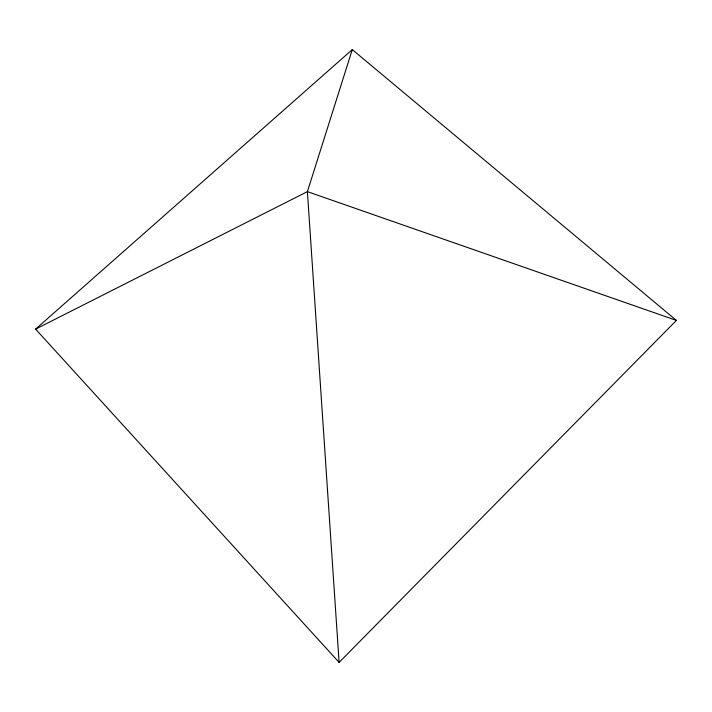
<?xml version="1.0" encoding="UTF-8"?>
<svg xmlns="http://www.w3.org/2000/svg" width="712" height="712" viewBox="0 0 712 712"><rect width="100%" height="100%" fill="white"/><g stroke="black" fill="none" stroke-linecap="round" stroke-linejoin="round"><path stroke-width="1.07" d="M352.289 49.6L307.397 191.635L339.108 662.4L676.4 320.418L352.289 49.6L35.6 329.122L339.108 662.4M35.6 329.122L307.397 191.635L676.4 320.418"/></g></svg>
